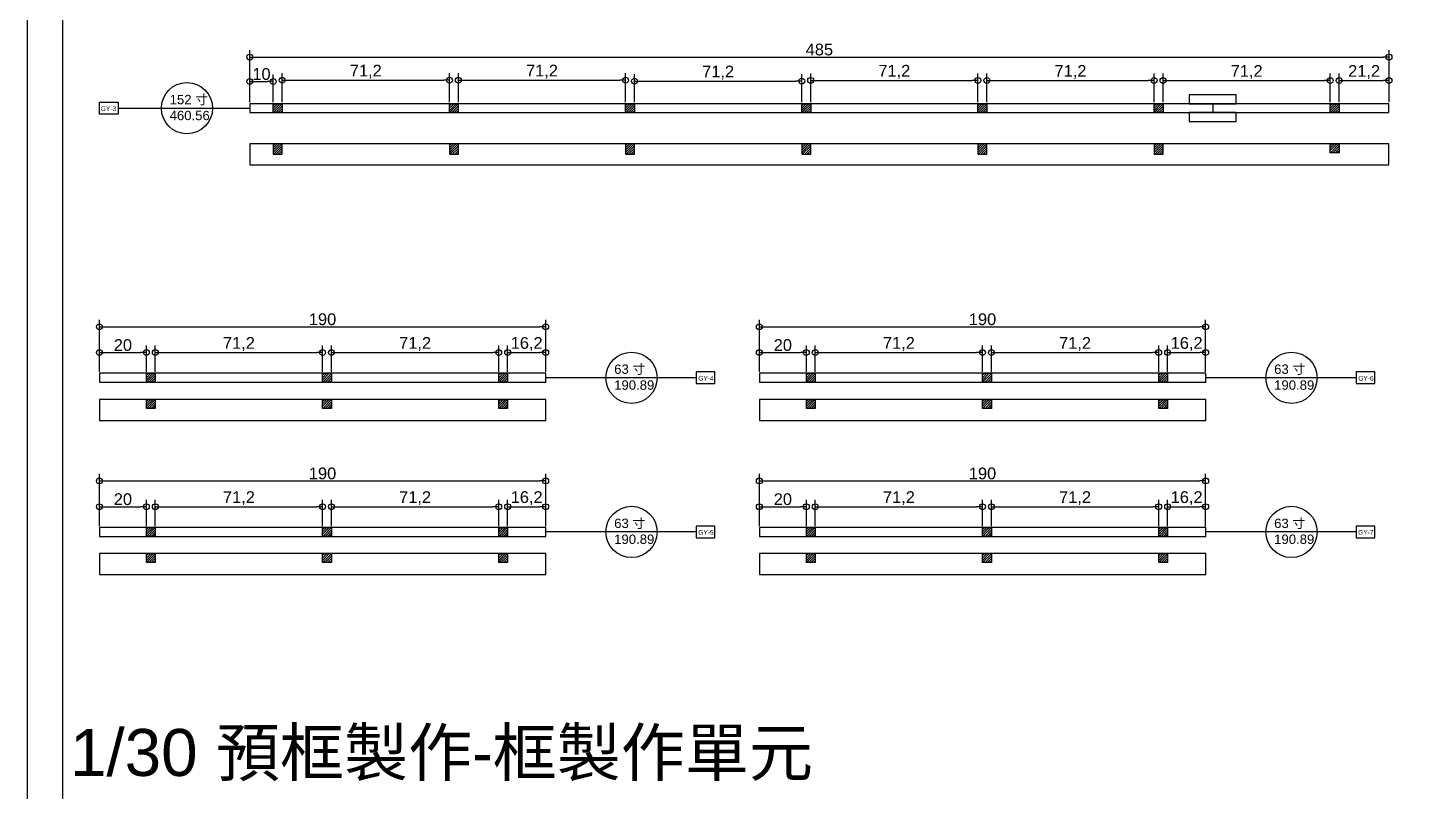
# Model space of a CAD drawing. Header units: millimetres. Extents: x -2666 to 6286, y -11880 to 4849.
# Drawn here: x 1925 to 2513, y -1271 to -946 of the extents above; entities that cross this region are included whole.
import ezdxf

# ---------------------------------------------------------------- set-up
doc = ezdxf.new("R2010")
doc.units = ezdxf.units.MM
doc.layers.add('default', color=11, linetype='Continuous', plot=False)
for name, color, linetype in [('dim', 244, 'Continuous'), ('榫接', 5, 'Continuous'), ('編號標示', 30, 'Continuous'), ('預框', 7, 'Continuous')]:
    doc.layers.add(name, color=color, linetype=linetype)
doc.styles.get("Standard").update_dxf_attribs({"font": 'arial.ttf'})
doc.dimstyles.new('ISO-25', dxfattribs={"dimtxt": 5, "dimasz": 2.5, "dimexe": 3, "dimexo": 0.625, "dimtad": 1, "dimtxsty": 'Standard', "dimblk": 'ORIGIN', "dimcen": 2.5, "dimadec": 0, "dimazin": 0, "dimtfac": 1, "dimtmove": 1, "dimatfit": 1, "dimldrblk": 'ORIGIN', "dimfxl": 0, "dimarcsym": 0})

# ---------------------------------------------------------------- blocks, each defined once
blk = doc.blocks.new('_Origin')
at = {"color": 0, "linetype": 'ByBlock', "lineweight": -2}
blk.add_line((0, 0), (-1, 0), dxfattribs=at)
blk.add_circle((0, 0), 0.5, dxfattribs=at)
blk = doc.blocks.new('*D151')
at = {"layer": 'Defpoints', "color": 0}
for p in [(2504.74, -958.38), (2019.74, -978.25), (2504.74, -978.25)]:
    blk.add_point(p, dxfattribs=at)
at = {"layer": 'dim', "color": 0, "lineweight": -2}
for p, q in [((2019.74, -977.62), (2019.74, -955.38)), ((2504.74, -977.62), (2504.74, -955.38)), ((2022.24, -958.38), (2502.24, -958.38))]:
    blk.add_line(p, q, dxfattribs=at)
at = {"layer": 'dim', "color": 0, "lineweight": -2, "xscale": 2.5, "yscale": 2.5, "zscale": 2.5, "rotation": 180}
blk.add_blockref('_Origin', (2019.74, -958.38), dxfattribs=at)
at = {"layer": 'dim', "color": 0, "lineweight": -2, "xscale": 2.5, "yscale": 2.5, "zscale": 2.5}
blk.add_blockref('_Origin', (2504.74, -958.38), dxfattribs=at)
at = {"layer": 'dim', "color": 0, "insert": (2262.24, -955.2), "char_height": 5, "attachment_point": 5}
blk.add_mtext('485', dxfattribs=at)
blk = doc.blocks.new('*D152')
at = {"layer": 'Defpoints', "color": 0}
for p in [(2029.74, -968.82), (2019.74, -978.25), (2029.74, -978.25)]:
    blk.add_point(p, dxfattribs=at)
at = {"layer": 'dim', "color": 0, "lineweight": -2}
for p, q in [((2019.74, -977.62), (2019.74, -965.82)), ((2022.24, -968.82), (2027.24, -968.82)), ((2029.74, -977.62), (2029.74, -965.82))]:
    blk.add_line(p, q, dxfattribs=at)
at = {"layer": 'dim', "color": 0, "lineweight": -2, "xscale": 2.5, "yscale": 2.5, "zscale": 2.5, "rotation": 180}
blk.add_blockref('_Origin', (2019.74, -968.82), dxfattribs=at)
at = {"layer": 'dim', "color": 0, "lineweight": -2, "xscale": 2.5, "yscale": 2.5, "zscale": 2.5}
blk.add_blockref('_Origin', (2029.74, -968.82), dxfattribs=at)
at = {"layer": 'dim', "color": 0, "insert": (2024.74, -965.64), "char_height": 5, "attachment_point": 5}
blk.add_mtext('10', dxfattribs=at)
blk = doc.blocks.new('*D153')
at = {"layer": 'Defpoints', "color": 0}
for p in [(2104.74, -968.25), (2033.54, -978.25), (2104.74, -978.25)]:
    blk.add_point(p, dxfattribs=at)
at = {"layer": 'dim', "color": 0, "lineweight": -2}
for p, q in [((2033.54, -977.62), (2033.54, -965.25)), ((2036.04, -968.25), (2102.24, -968.25)), ((2104.74, -977.62), (2104.74, -965.25))]:
    blk.add_line(p, q, dxfattribs=at)
at = {"layer": 'dim', "color": 0, "lineweight": -2, "xscale": 2.5, "yscale": 2.5, "zscale": 2.5, "rotation": 180}
blk.add_blockref('_Origin', (2033.54, -968.25), dxfattribs=at)
at = {"layer": 'dim', "color": 0, "lineweight": -2, "xscale": 2.5, "yscale": 2.5, "zscale": 2.5}
blk.add_blockref('_Origin', (2104.74, -968.25), dxfattribs=at)
at = {"layer": 'dim', "color": 0, "insert": (2069.14, -964.62), "char_height": 5, "attachment_point": 5}
blk.add_mtext('71,2', dxfattribs=at)
blk = doc.blocks.new('*D154')
at = {"layer": 'Defpoints', "color": 0}
for p in [(2179.74, -968.25), (2108.54, -978.25), (2179.74, -978.25)]:
    blk.add_point(p, dxfattribs=at)
at = {"layer": 'dim', "color": 0, "lineweight": -2}
for p, q in [((2108.54, -977.62), (2108.54, -965.25)), ((2111.04, -968.25), (2177.24, -968.25)), ((2179.74, -977.62), (2179.74, -965.25))]:
    blk.add_line(p, q, dxfattribs=at)
at = {"layer": 'dim', "color": 0, "lineweight": -2, "xscale": 2.5, "yscale": 2.5, "zscale": 2.5, "rotation": 180}
blk.add_blockref('_Origin', (2108.54, -968.25), dxfattribs=at)
at = {"layer": 'dim', "color": 0, "lineweight": -2, "xscale": 2.5, "yscale": 2.5, "zscale": 2.5}
blk.add_blockref('_Origin', (2179.74, -968.25), dxfattribs=at)
at = {"layer": 'dim', "color": 0, "insert": (2144.14, -964.62), "char_height": 5, "attachment_point": 5}
blk.add_mtext('71,2', dxfattribs=at)
blk = doc.blocks.new('*D155')
at = {"layer": 'Defpoints', "color": 0}
for p in [(2254.74, -968.61), (2183.54, -978.25), (2254.74, -978.25)]:
    blk.add_point(p, dxfattribs=at)
at = {"layer": 'dim', "color": 0, "lineweight": -2}
for p, q in [((2183.54, -977.62), (2183.54, -965.61)), ((2186.04, -968.61), (2252.24, -968.61)), ((2254.74, -977.62), (2254.74, -965.61))]:
    blk.add_line(p, q, dxfattribs=at)
at = {"layer": 'dim', "color": 0, "lineweight": -2, "xscale": 2.5, "yscale": 2.5, "zscale": 2.5, "rotation": 180}
blk.add_blockref('_Origin', (2183.54, -968.61), dxfattribs=at)
at = {"layer": 'dim', "color": 0, "lineweight": -2, "xscale": 2.5, "yscale": 2.5, "zscale": 2.5}
blk.add_blockref('_Origin', (2254.74, -968.61), dxfattribs=at)
at = {"layer": 'dim', "color": 0, "insert": (2219.14, -964.98), "char_height": 5, "attachment_point": 5}
blk.add_mtext('71,2', dxfattribs=at)
blk = doc.blocks.new('*D156')
at = {"layer": 'Defpoints', "color": 0}
for p in [(2329.74, -968.31), (2258.54, -978.25), (2329.74, -978.25)]:
    blk.add_point(p, dxfattribs=at)
at = {"layer": 'dim', "color": 0, "lineweight": -2}
for p, q in [((2258.54, -977.62), (2258.54, -965.31)), ((2261.04, -968.31), (2327.24, -968.31)), ((2329.74, -977.62), (2329.74, -965.31))]:
    blk.add_line(p, q, dxfattribs=at)
at = {"layer": 'dim', "color": 0, "lineweight": -2, "xscale": 2.5, "yscale": 2.5, "zscale": 2.5, "rotation": 180}
blk.add_blockref('_Origin', (2258.54, -968.31), dxfattribs=at)
at = {"layer": 'dim', "color": 0, "lineweight": -2, "xscale": 2.5, "yscale": 2.5, "zscale": 2.5}
blk.add_blockref('_Origin', (2329.74, -968.31), dxfattribs=at)
at = {"layer": 'dim', "color": 0, "insert": (2294.14, -964.68), "char_height": 5, "attachment_point": 5}
blk.add_mtext('71,2', dxfattribs=at)
blk = doc.blocks.new('*D157')
at = {"layer": 'Defpoints', "color": 0}
for p in [(2404.74, -968.35), (2333.54, -978.25), (2404.74, -978.25)]:
    blk.add_point(p, dxfattribs=at)
at = {"layer": 'dim', "color": 0, "lineweight": -2}
for p, q in [((2333.54, -977.62), (2333.54, -965.35)), ((2336.04, -968.35), (2402.24, -968.35)), ((2404.74, -977.62), (2404.74, -965.35))]:
    blk.add_line(p, q, dxfattribs=at)
at = {"layer": 'dim', "color": 0, "lineweight": -2, "xscale": 2.5, "yscale": 2.5, "zscale": 2.5, "rotation": 180}
blk.add_blockref('_Origin', (2333.54, -968.35), dxfattribs=at)
at = {"layer": 'dim', "color": 0, "lineweight": -2, "xscale": 2.5, "yscale": 2.5, "zscale": 2.5}
blk.add_blockref('_Origin', (2404.74, -968.35), dxfattribs=at)
at = {"layer": 'dim', "color": 0, "insert": (2369.14, -964.72), "char_height": 5, "attachment_point": 5}
blk.add_mtext('71,2', dxfattribs=at)
blk = doc.blocks.new('*D158')
at = {"layer": 'Defpoints', "color": 0}
for p in [(2479.74, -968.39), (2408.54, -978.25), (2479.74, -978.25)]:
    blk.add_point(p, dxfattribs=at)
at = {"layer": 'dim', "color": 0, "lineweight": -2}
for p, q in [((2408.54, -977.62), (2408.54, -965.39)), ((2411.04, -968.39), (2477.24, -968.39)), ((2479.74, -977.62), (2479.74, -965.39))]:
    blk.add_line(p, q, dxfattribs=at)
at = {"layer": 'dim', "color": 0, "lineweight": -2, "xscale": 2.5, "yscale": 2.5, "zscale": 2.5, "rotation": 180}
blk.add_blockref('_Origin', (2408.54, -968.39), dxfattribs=at)
at = {"layer": 'dim', "color": 0, "lineweight": -2, "xscale": 2.5, "yscale": 2.5, "zscale": 2.5}
blk.add_blockref('_Origin', (2479.74, -968.39), dxfattribs=at)
at = {"layer": 'dim', "color": 0, "insert": (2444.14, -964.76), "char_height": 5, "attachment_point": 5}
blk.add_mtext('71,2', dxfattribs=at)
blk = doc.blocks.new('*D159')
at = {"layer": 'Defpoints', "color": 0}
for p in [(2504.74, -968.39), (2483.54, -978.25), (2504.74, -978.25)]:
    blk.add_point(p, dxfattribs=at)
at = {"layer": 'dim', "color": 0, "lineweight": -2}
for p, q in [((2483.54, -977.62), (2483.54, -965.39)), ((2486.04, -968.39), (2502.24, -968.39)), ((2504.74, -977.62), (2504.74, -965.39))]:
    blk.add_line(p, q, dxfattribs=at)
at = {"layer": 'dim', "color": 0, "lineweight": -2, "xscale": 2.5, "yscale": 2.5, "zscale": 2.5, "rotation": 180}
blk.add_blockref('_Origin', (2483.54, -968.39), dxfattribs=at)
at = {"layer": 'dim', "color": 0, "lineweight": -2, "xscale": 2.5, "yscale": 2.5, "zscale": 2.5}
blk.add_blockref('_Origin', (2504.74, -968.39), dxfattribs=at)
at = {"layer": 'dim', "color": 0, "insert": (2494.14, -964.76), "char_height": 5, "attachment_point": 5}
blk.add_mtext('21,2', dxfattribs=at)
blk = doc.blocks.new('*D160')
at = {"layer": 'Defpoints', "color": 0}
for p in [(2145.73, -1073.23), (1955.73, -1093.05), (2145.73, -1093.05)]:
    blk.add_point(p, dxfattribs=at)
at = {"layer": 'dim', "color": 0, "lineweight": -2}
for p, q in [((1955.73, -1092.42), (1955.73, -1070.23)), ((1958.23, -1073.23), (2143.23, -1073.23)), ((2145.73, -1092.42), (2145.73, -1070.23))]:
    blk.add_line(p, q, dxfattribs=at)
at = {"layer": 'dim', "color": 0, "lineweight": -2, "xscale": 2.5, "yscale": 2.5, "zscale": 2.5, "rotation": 180}
blk.add_blockref('_Origin', (1955.73, -1073.23), dxfattribs=at)
at = {"layer": 'dim', "color": 0, "lineweight": -2, "xscale": 2.5, "yscale": 2.5, "zscale": 2.5}
blk.add_blockref('_Origin', (2145.73, -1073.23), dxfattribs=at)
at = {"layer": 'dim', "color": 0, "insert": (2050.73, -1070.06), "char_height": 5, "attachment_point": 5}
blk.add_mtext('190', dxfattribs=at)
blk = doc.blocks.new('*D161')
at = {"layer": 'Defpoints', "color": 0}
for p in [(1975.73, -1084.21), (1955.73, -1093.05), (1975.73, -1093.05)]:
    blk.add_point(p, dxfattribs=at)
at = {"layer": 'dim', "color": 0, "lineweight": -2}
for p, q in [((1955.73, -1092.42), (1955.73, -1081.21)), ((1958.23, -1084.21), (1973.23, -1084.21)), ((1975.73, -1092.42), (1975.73, -1081.21))]:
    blk.add_line(p, q, dxfattribs=at)
at = {"layer": 'dim', "color": 0, "lineweight": -2, "xscale": 2.5, "yscale": 2.5, "zscale": 2.5, "rotation": 180}
blk.add_blockref('_Origin', (1955.73, -1084.21), dxfattribs=at)
at = {"layer": 'dim', "color": 0, "lineweight": -2, "xscale": 2.5, "yscale": 2.5, "zscale": 2.5}
blk.add_blockref('_Origin', (1975.73, -1084.21), dxfattribs=at)
at = {"layer": 'dim', "color": 0, "insert": (1965.73, -1081.03), "char_height": 5, "attachment_point": 5}
blk.add_mtext('20', dxfattribs=at)
blk = doc.blocks.new('*D162')
at = {"layer": 'Defpoints', "color": 0}
for p in [(2050.73, -1084.21), (1979.53, -1093.05), (2050.73, -1093.05)]:
    blk.add_point(p, dxfattribs=at)
at = {"layer": 'dim', "color": 0, "lineweight": -2}
for p, q in [((1979.53, -1092.42), (1979.53, -1081.21)), ((1982.03, -1084.21), (2048.23, -1084.21)), ((2050.73, -1092.42), (2050.73, -1081.21))]:
    blk.add_line(p, q, dxfattribs=at)
at = {"layer": 'dim', "color": 0, "lineweight": -2, "xscale": 2.5, "yscale": 2.5, "zscale": 2.5, "rotation": 180}
blk.add_blockref('_Origin', (1979.53, -1084.21), dxfattribs=at)
at = {"layer": 'dim', "color": 0, "lineweight": -2, "xscale": 2.5, "yscale": 2.5, "zscale": 2.5}
blk.add_blockref('_Origin', (2050.73, -1084.21), dxfattribs=at)
at = {"layer": 'dim', "color": 0, "insert": (2015.13, -1080.58), "char_height": 5, "attachment_point": 5}
blk.add_mtext('71,2', dxfattribs=at)
blk = doc.blocks.new('*D163')
at = {"layer": 'Defpoints', "color": 0}
for p in [(2125.73, -1084.21), (2054.53, -1093.05), (2125.73, -1093.05)]:
    blk.add_point(p, dxfattribs=at)
at = {"layer": 'dim', "color": 0, "lineweight": -2}
for p, q in [((2054.53, -1092.42), (2054.53, -1081.21)), ((2057.03, -1084.21), (2123.23, -1084.21)), ((2125.73, -1092.42), (2125.73, -1081.21))]:
    blk.add_line(p, q, dxfattribs=at)
at = {"layer": 'dim', "color": 0, "lineweight": -2, "xscale": 2.5, "yscale": 2.5, "zscale": 2.5, "rotation": 180}
blk.add_blockref('_Origin', (2054.53, -1084.21), dxfattribs=at)
at = {"layer": 'dim', "color": 0, "lineweight": -2, "xscale": 2.5, "yscale": 2.5, "zscale": 2.5}
blk.add_blockref('_Origin', (2125.73, -1084.21), dxfattribs=at)
at = {"layer": 'dim', "color": 0, "insert": (2090.13, -1080.58), "char_height": 5, "attachment_point": 5}
blk.add_mtext('71,2', dxfattribs=at)
blk = doc.blocks.new('*D164')
at = {"layer": 'Defpoints', "color": 0}
for p in [(2145.73, -1084.21), (2129.53, -1093.05), (2145.73, -1093.05)]:
    blk.add_point(p, dxfattribs=at)
at = {"layer": 'dim', "color": 0, "lineweight": -2}
for p, q in [((2129.53, -1092.42), (2129.53, -1081.21)), ((2132.03, -1084.21), (2143.23, -1084.21)), ((2145.73, -1092.42), (2145.73, -1081.21))]:
    blk.add_line(p, q, dxfattribs=at)
at = {"layer": 'dim', "color": 0, "lineweight": -2, "xscale": 2.5, "yscale": 2.5, "zscale": 2.5, "rotation": 180}
blk.add_blockref('_Origin', (2129.53, -1084.21), dxfattribs=at)
at = {"layer": 'dim', "color": 0, "lineweight": -2, "xscale": 2.5, "yscale": 2.5, "zscale": 2.5}
blk.add_blockref('_Origin', (2145.73, -1084.21), dxfattribs=at)
at = {"layer": 'dim', "color": 0, "insert": (2137.63, -1080.58), "char_height": 5, "attachment_point": 5}
blk.add_mtext('16,2', dxfattribs=at)
blk = doc.blocks.new('*D168')
at = {"layer": 'Defpoints', "color": 0}
for p in [(2145.73, -1138.88), (1955.73, -1158.7), (2145.73, -1158.7)]:
    blk.add_point(p, dxfattribs=at)
at = {"layer": 'dim', "color": 0, "lineweight": -2}
for p, q in [((1955.73, -1158.07), (1955.73, -1135.88)), ((1958.23, -1138.88), (2143.23, -1138.88)), ((2145.73, -1158.07), (2145.73, -1135.88))]:
    blk.add_line(p, q, dxfattribs=at)
at = {"layer": 'dim', "color": 0, "lineweight": -2, "xscale": 2.5, "yscale": 2.5, "zscale": 2.5, "rotation": 180}
blk.add_blockref('_Origin', (1955.73, -1138.88), dxfattribs=at)
at = {"layer": 'dim', "color": 0, "lineweight": -2, "xscale": 2.5, "yscale": 2.5, "zscale": 2.5}
blk.add_blockref('_Origin', (2145.73, -1138.88), dxfattribs=at)
at = {"layer": 'dim', "color": 0, "insert": (2050.73, -1135.71), "char_height": 5, "attachment_point": 5}
blk.add_mtext('190', dxfattribs=at)
blk = doc.blocks.new('*D169')
at = {"layer": 'Defpoints', "color": 0}
for p in [(1975.73, -1149.86), (1955.73, -1158.7), (1975.73, -1158.7)]:
    blk.add_point(p, dxfattribs=at)
at = {"layer": 'dim', "color": 0, "lineweight": -2}
for p, q in [((1955.73, -1158.07), (1955.73, -1146.86)), ((1958.23, -1149.86), (1973.23, -1149.86)), ((1975.73, -1158.07), (1975.73, -1146.86))]:
    blk.add_line(p, q, dxfattribs=at)
at = {"layer": 'dim', "color": 0, "lineweight": -2, "xscale": 2.5, "yscale": 2.5, "zscale": 2.5, "rotation": 180}
blk.add_blockref('_Origin', (1955.73, -1149.86), dxfattribs=at)
at = {"layer": 'dim', "color": 0, "lineweight": -2, "xscale": 2.5, "yscale": 2.5, "zscale": 2.5}
blk.add_blockref('_Origin', (1975.73, -1149.86), dxfattribs=at)
at = {"layer": 'dim', "color": 0, "insert": (1965.73, -1146.68), "char_height": 5, "attachment_point": 5}
blk.add_mtext('20', dxfattribs=at)
blk = doc.blocks.new('*D170')
at = {"layer": 'Defpoints', "color": 0}
for p in [(2050.73, -1149.86), (1979.53, -1158.7), (2050.73, -1158.7)]:
    blk.add_point(p, dxfattribs=at)
at = {"layer": 'dim', "color": 0, "lineweight": -2}
for p, q in [((1979.53, -1158.07), (1979.53, -1146.86)), ((1982.03, -1149.86), (2048.23, -1149.86)), ((2050.73, -1158.07), (2050.73, -1146.86))]:
    blk.add_line(p, q, dxfattribs=at)
at = {"layer": 'dim', "color": 0, "lineweight": -2, "xscale": 2.5, "yscale": 2.5, "zscale": 2.5, "rotation": 180}
blk.add_blockref('_Origin', (1979.53, -1149.86), dxfattribs=at)
at = {"layer": 'dim', "color": 0, "lineweight": -2, "xscale": 2.5, "yscale": 2.5, "zscale": 2.5}
blk.add_blockref('_Origin', (2050.73, -1149.86), dxfattribs=at)
at = {"layer": 'dim', "color": 0, "insert": (2015.13, -1146.23), "char_height": 5, "attachment_point": 5}
blk.add_mtext('71,2', dxfattribs=at)
blk = doc.blocks.new('*D171')
at = {"layer": 'Defpoints', "color": 0}
for p in [(2125.73, -1149.86), (2054.53, -1158.7), (2125.73, -1158.7)]:
    blk.add_point(p, dxfattribs=at)
at = {"layer": 'dim', "color": 0, "lineweight": -2}
for p, q in [((2054.53, -1158.07), (2054.53, -1146.86)), ((2057.03, -1149.86), (2123.23, -1149.86)), ((2125.73, -1158.07), (2125.73, -1146.86))]:
    blk.add_line(p, q, dxfattribs=at)
at = {"layer": 'dim', "color": 0, "lineweight": -2, "xscale": 2.5, "yscale": 2.5, "zscale": 2.5, "rotation": 180}
blk.add_blockref('_Origin', (2054.53, -1149.86), dxfattribs=at)
at = {"layer": 'dim', "color": 0, "lineweight": -2, "xscale": 2.5, "yscale": 2.5, "zscale": 2.5}
blk.add_blockref('_Origin', (2125.73, -1149.86), dxfattribs=at)
at = {"layer": 'dim', "color": 0, "insert": (2090.13, -1146.23), "char_height": 5, "attachment_point": 5}
blk.add_mtext('71,2', dxfattribs=at)
blk = doc.blocks.new('*D172')
at = {"layer": 'Defpoints', "color": 0}
for p in [(2145.73, -1149.86), (2129.53, -1158.7), (2145.73, -1158.7)]:
    blk.add_point(p, dxfattribs=at)
at = {"layer": 'dim', "color": 0, "lineweight": -2}
for p, q in [((2129.53, -1158.07), (2129.53, -1146.86)), ((2132.03, -1149.86), (2143.23, -1149.86)), ((2145.73, -1158.07), (2145.73, -1146.86))]:
    blk.add_line(p, q, dxfattribs=at)
at = {"layer": 'dim', "color": 0, "lineweight": -2, "xscale": 2.5, "yscale": 2.5, "zscale": 2.5, "rotation": 180}
blk.add_blockref('_Origin', (2129.53, -1149.86), dxfattribs=at)
at = {"layer": 'dim', "color": 0, "lineweight": -2, "xscale": 2.5, "yscale": 2.5, "zscale": 2.5}
blk.add_blockref('_Origin', (2145.73, -1149.86), dxfattribs=at)
at = {"layer": 'dim', "color": 0, "insert": (2137.63, -1146.23), "char_height": 5, "attachment_point": 5}
blk.add_mtext('16,2', dxfattribs=at)
blk = doc.blocks.new('*D173')
at = {"layer": 'Defpoints', "color": 0}
for p in [(2426.69, -1073.23), (2236.69, -1093.05), (2426.69, -1093.05)]:
    blk.add_point(p, dxfattribs=at)
at = {"layer": 'dim', "color": 0, "lineweight": -2}
for p, q in [((2236.69, -1092.42), (2236.69, -1070.23)), ((2239.19, -1073.23), (2424.19, -1073.23)), ((2426.69, -1092.42), (2426.69, -1070.23))]:
    blk.add_line(p, q, dxfattribs=at)
at = {"layer": 'dim', "color": 0, "lineweight": -2, "xscale": 2.5, "yscale": 2.5, "zscale": 2.5, "rotation": 180}
blk.add_blockref('_Origin', (2236.69, -1073.23), dxfattribs=at)
at = {"layer": 'dim', "color": 0, "lineweight": -2, "xscale": 2.5, "yscale": 2.5, "zscale": 2.5}
blk.add_blockref('_Origin', (2426.69, -1073.23), dxfattribs=at)
at = {"layer": 'dim', "color": 0, "insert": (2331.69, -1070.06), "char_height": 5, "attachment_point": 5}
blk.add_mtext('190', dxfattribs=at)
blk = doc.blocks.new('*D174')
at = {"layer": 'Defpoints', "color": 0}
for p in [(2256.69, -1084.21), (2236.69, -1093.05), (2256.69, -1093.05)]:
    blk.add_point(p, dxfattribs=at)
at = {"layer": 'dim', "color": 0, "lineweight": -2}
for p, q in [((2236.69, -1092.42), (2236.69, -1081.21)), ((2239.19, -1084.21), (2254.19, -1084.21)), ((2256.69, -1092.42), (2256.69, -1081.21))]:
    blk.add_line(p, q, dxfattribs=at)
at = {"layer": 'dim', "color": 0, "lineweight": -2, "xscale": 2.5, "yscale": 2.5, "zscale": 2.5, "rotation": 180}
blk.add_blockref('_Origin', (2236.69, -1084.21), dxfattribs=at)
at = {"layer": 'dim', "color": 0, "lineweight": -2, "xscale": 2.5, "yscale": 2.5, "zscale": 2.5}
blk.add_blockref('_Origin', (2256.69, -1084.21), dxfattribs=at)
at = {"layer": 'dim', "color": 0, "insert": (2246.69, -1081.03), "char_height": 5, "attachment_point": 5}
blk.add_mtext('20', dxfattribs=at)
blk = doc.blocks.new('*D175')
at = {"layer": 'Defpoints', "color": 0}
for p in [(2331.69, -1084.21), (2260.49, -1093.05), (2331.69, -1093.05)]:
    blk.add_point(p, dxfattribs=at)
at = {"layer": 'dim', "color": 0, "lineweight": -2}
for p, q in [((2260.49, -1092.42), (2260.49, -1081.21)), ((2262.99, -1084.21), (2329.19, -1084.21)), ((2331.69, -1092.42), (2331.69, -1081.21))]:
    blk.add_line(p, q, dxfattribs=at)
at = {"layer": 'dim', "color": 0, "lineweight": -2, "xscale": 2.5, "yscale": 2.5, "zscale": 2.5, "rotation": 180}
blk.add_blockref('_Origin', (2260.49, -1084.21), dxfattribs=at)
at = {"layer": 'dim', "color": 0, "lineweight": -2, "xscale": 2.5, "yscale": 2.5, "zscale": 2.5}
blk.add_blockref('_Origin', (2331.69, -1084.21), dxfattribs=at)
at = {"layer": 'dim', "color": 0, "insert": (2296.09, -1080.58), "char_height": 5, "attachment_point": 5}
blk.add_mtext('71,2', dxfattribs=at)
blk = doc.blocks.new('*D176')
at = {"layer": 'Defpoints', "color": 0}
for p in [(2406.69, -1084.21), (2335.49, -1093.05), (2406.69, -1093.05)]:
    blk.add_point(p, dxfattribs=at)
at = {"layer": 'dim', "color": 0, "lineweight": -2}
for p, q in [((2335.49, -1092.42), (2335.49, -1081.21)), ((2337.99, -1084.21), (2404.19, -1084.21)), ((2406.69, -1092.42), (2406.69, -1081.21))]:
    blk.add_line(p, q, dxfattribs=at)
at = {"layer": 'dim', "color": 0, "lineweight": -2, "xscale": 2.5, "yscale": 2.5, "zscale": 2.5, "rotation": 180}
blk.add_blockref('_Origin', (2335.49, -1084.21), dxfattribs=at)
at = {"layer": 'dim', "color": 0, "lineweight": -2, "xscale": 2.5, "yscale": 2.5, "zscale": 2.5}
blk.add_blockref('_Origin', (2406.69, -1084.21), dxfattribs=at)
at = {"layer": 'dim', "color": 0, "insert": (2371.09, -1080.58), "char_height": 5, "attachment_point": 5}
blk.add_mtext('71,2', dxfattribs=at)
blk = doc.blocks.new('*D177')
at = {"layer": 'Defpoints', "color": 0}
for p in [(2426.69, -1084.21), (2410.49, -1093.05), (2426.69, -1093.05)]:
    blk.add_point(p, dxfattribs=at)
at = {"layer": 'dim', "color": 0, "lineweight": -2}
for p, q in [((2410.49, -1092.42), (2410.49, -1081.21)), ((2412.99, -1084.21), (2424.19, -1084.21)), ((2426.69, -1092.42), (2426.69, -1081.21))]:
    blk.add_line(p, q, dxfattribs=at)
at = {"layer": 'dim', "color": 0, "lineweight": -2, "xscale": 2.5, "yscale": 2.5, "zscale": 2.5, "rotation": 180}
blk.add_blockref('_Origin', (2410.49, -1084.21), dxfattribs=at)
at = {"layer": 'dim', "color": 0, "lineweight": -2, "xscale": 2.5, "yscale": 2.5, "zscale": 2.5}
blk.add_blockref('_Origin', (2426.69, -1084.21), dxfattribs=at)
at = {"layer": 'dim', "color": 0, "insert": (2418.59, -1080.58), "char_height": 5, "attachment_point": 5}
blk.add_mtext('16,2', dxfattribs=at)
blk = doc.blocks.new('*D178')
at = {"layer": 'Defpoints', "color": 0}
for p in [(2426.69, -1138.88), (2236.69, -1158.7), (2426.69, -1158.7)]:
    blk.add_point(p, dxfattribs=at)
at = {"layer": 'dim', "color": 0, "lineweight": -2}
for p, q in [((2236.69, -1158.07), (2236.69, -1135.88)), ((2239.19, -1138.88), (2424.19, -1138.88)), ((2426.69, -1158.07), (2426.69, -1135.88))]:
    blk.add_line(p, q, dxfattribs=at)
at = {"layer": 'dim', "color": 0, "lineweight": -2, "xscale": 2.5, "yscale": 2.5, "zscale": 2.5, "rotation": 180}
blk.add_blockref('_Origin', (2236.69, -1138.88), dxfattribs=at)
at = {"layer": 'dim', "color": 0, "lineweight": -2, "xscale": 2.5, "yscale": 2.5, "zscale": 2.5}
blk.add_blockref('_Origin', (2426.69, -1138.88), dxfattribs=at)
at = {"layer": 'dim', "color": 0, "insert": (2331.69, -1135.71), "char_height": 5, "attachment_point": 5}
blk.add_mtext('190', dxfattribs=at)
blk = doc.blocks.new('*D179')
at = {"layer": 'Defpoints', "color": 0}
for p in [(2256.69, -1149.86), (2236.69, -1158.7), (2256.69, -1158.7)]:
    blk.add_point(p, dxfattribs=at)
at = {"layer": 'dim', "color": 0, "lineweight": -2}
for p, q in [((2236.69, -1158.07), (2236.69, -1146.86)), ((2239.19, -1149.86), (2254.19, -1149.86)), ((2256.69, -1158.07), (2256.69, -1146.86))]:
    blk.add_line(p, q, dxfattribs=at)
at = {"layer": 'dim', "color": 0, "lineweight": -2, "xscale": 2.5, "yscale": 2.5, "zscale": 2.5, "rotation": 180}
blk.add_blockref('_Origin', (2236.69, -1149.86), dxfattribs=at)
at = {"layer": 'dim', "color": 0, "lineweight": -2, "xscale": 2.5, "yscale": 2.5, "zscale": 2.5}
blk.add_blockref('_Origin', (2256.69, -1149.86), dxfattribs=at)
at = {"layer": 'dim', "color": 0, "insert": (2246.69, -1146.68), "char_height": 5, "attachment_point": 5}
blk.add_mtext('20', dxfattribs=at)
blk = doc.blocks.new('*D180')
at = {"layer": 'Defpoints', "color": 0}
for p in [(2331.69, -1149.86), (2260.49, -1158.7), (2331.69, -1158.7)]:
    blk.add_point(p, dxfattribs=at)
at = {"layer": 'dim', "color": 0, "lineweight": -2}
for p, q in [((2260.49, -1158.07), (2260.49, -1146.86)), ((2262.99, -1149.86), (2329.19, -1149.86)), ((2331.69, -1158.07), (2331.69, -1146.86))]:
    blk.add_line(p, q, dxfattribs=at)
at = {"layer": 'dim', "color": 0, "lineweight": -2, "xscale": 2.5, "yscale": 2.5, "zscale": 2.5, "rotation": 180}
blk.add_blockref('_Origin', (2260.49, -1149.86), dxfattribs=at)
at = {"layer": 'dim', "color": 0, "lineweight": -2, "xscale": 2.5, "yscale": 2.5, "zscale": 2.5}
blk.add_blockref('_Origin', (2331.69, -1149.86), dxfattribs=at)
at = {"layer": 'dim', "color": 0, "insert": (2296.09, -1146.23), "char_height": 5, "attachment_point": 5}
blk.add_mtext('71,2', dxfattribs=at)
blk = doc.blocks.new('*D181')
at = {"layer": 'Defpoints', "color": 0}
for p in [(2406.69, -1149.86), (2335.49, -1158.7), (2406.69, -1158.7)]:
    blk.add_point(p, dxfattribs=at)
at = {"layer": 'dim', "color": 0, "lineweight": -2}
for p, q in [((2335.49, -1158.07), (2335.49, -1146.86)), ((2337.99, -1149.86), (2404.19, -1149.86)), ((2406.69, -1158.07), (2406.69, -1146.86))]:
    blk.add_line(p, q, dxfattribs=at)
at = {"layer": 'dim', "color": 0, "lineweight": -2, "xscale": 2.5, "yscale": 2.5, "zscale": 2.5, "rotation": 180}
blk.add_blockref('_Origin', (2335.49, -1149.86), dxfattribs=at)
at = {"layer": 'dim', "color": 0, "lineweight": -2, "xscale": 2.5, "yscale": 2.5, "zscale": 2.5}
blk.add_blockref('_Origin', (2406.69, -1149.86), dxfattribs=at)
at = {"layer": 'dim', "color": 0, "insert": (2371.09, -1146.23), "char_height": 5, "attachment_point": 5}
blk.add_mtext('71,2', dxfattribs=at)
blk = doc.blocks.new('*D182')
at = {"layer": 'Defpoints', "color": 0}
for p in [(2426.69, -1149.86), (2410.49, -1158.7), (2426.69, -1158.7)]:
    blk.add_point(p, dxfattribs=at)
at = {"layer": 'dim', "color": 0, "lineweight": -2}
for p, q in [((2410.49, -1158.07), (2410.49, -1146.86)), ((2412.99, -1149.86), (2424.19, -1149.86)), ((2426.69, -1158.07), (2426.69, -1146.86))]:
    blk.add_line(p, q, dxfattribs=at)
at = {"layer": 'dim', "color": 0, "lineweight": -2, "xscale": 2.5, "yscale": 2.5, "zscale": 2.5, "rotation": 180}
blk.add_blockref('_Origin', (2410.49, -1149.86), dxfattribs=at)
at = {"layer": 'dim', "color": 0, "lineweight": -2, "xscale": 2.5, "yscale": 2.5, "zscale": 2.5}
blk.add_blockref('_Origin', (2426.69, -1149.86), dxfattribs=at)
at = {"layer": 'dim', "color": 0, "insert": (2418.59, -1146.23), "char_height": 5, "attachment_point": 5}
blk.add_mtext('16,2', dxfattribs=at)

msp = doc.modelspace()

# ---------------------------------------------------------------- hatches: boundary and pattern name
at = {"layer": '榫接'}
h = msp.add_hatch(dxfattribs=at)
h.set_pattern_fill('JIS_WOOD', color=256, style=0)
h.set_pattern_definition([(45, (-55.09275, -2297.93115), (-0.5, 0.5), [])])
h.paths.add_polyline_path([(2029.735, -982.046), (2033.535, -982.046), (2033.535, -978.246), (2029.735, -978.246)])
h = msp.add_hatch(dxfattribs=at)
h.set_pattern_fill('JIS_WOOD', color=256, style=0)
h.set_pattern_definition([(45, (19.90725, -2297.93115), (-0.5, 0.5), [])])
h.paths.add_polyline_path([(2104.735, -982.046), (2108.535, -982.046), (2108.535, -978.246), (2104.735, -978.246)])
h = msp.add_hatch(dxfattribs=at)
h.set_pattern_fill('JIS_WOOD', color=256, style=0)
h.set_pattern_definition([(45, (94.90725, -2297.93115), (-0.5, 0.5), [])])
h.paths.add_polyline_path([(2179.735, -982.046), (2183.535, -982.046), (2183.535, -978.246), (2179.735, -978.246)])
h = msp.add_hatch(dxfattribs=at)
h.set_pattern_fill('JIS_WOOD', color=256, style=0)
h.set_pattern_definition([(45, (169.90725, -2297.93115), (-0.5, 0.5), [])])
h.paths.add_polyline_path([(2254.735, -982.046), (2258.535, -982.046), (2258.535, -978.246), (2254.735, -978.246)])
h = msp.add_hatch(dxfattribs=at)
h.set_pattern_fill('JIS_WOOD', color=256, style=0)
h.set_pattern_definition([(45, (244.90725, -2297.93115), (-0.5, 0.5), [])])
h.paths.add_polyline_path([(2329.735, -982.046), (2333.535, -982.046), (2333.535, -978.246), (2329.735, -978.246)])
h = msp.add_hatch(dxfattribs=at)
h.set_pattern_fill('JIS_WOOD', color=256, style=0)
h.set_pattern_definition([(45, (319.90725, -2297.93115), (-0.5, 0.5), [])])
h.paths.add_polyline_path([(2404.735, -982.046), (2408.535, -982.046), (2408.535, -978.246), (2404.735, -978.246)])
h = msp.add_hatch(dxfattribs=at)
h.set_pattern_fill('JIS_WOOD', color=256, style=0)
h.set_pattern_definition([(45, (394.90725, -2297.93115), (-0.5, 0.5), [])])
h.paths.add_polyline_path([(2479.735, -982.046), (2483.535, -982.046), (2483.535, -978.246), (2479.735, -978.246)])
h = msp.add_hatch(dxfattribs=at)
h.set_pattern_fill('JIS_WOOD', color=256, style=0)
h.set_pattern_definition([(45, (-55.09275, 416.1687), (-0.5, 0.5), [])])
h.paths.add_polyline_path([(2033.535, -999.758), (2033.535, -995.308), (2029.735, -995.308), (2029.735, -999.758)])
h.paths.add_polyline_path([(2108.537, -999.758), (2108.537, -995.308), (2104.737, -995.308), (2104.737, -999.758)])
h.paths.add_polyline_path([(2258.535, -999.758), (2258.535, -995.308), (2254.735, -995.308), (2254.735, -999.758)])
h.paths.add_polyline_path([(2183.535, -999.758), (2183.535, -995.308), (2179.735, -995.308), (2179.735, -999.758)])
h.paths.add_polyline_path([(2408.535, -999.758), (2408.535, -995.308), (2404.735, -995.308), (2404.735, -999.758)])
h.paths.add_polyline_path([(2333.535, -999.758), (2333.535, -995.308), (2329.735, -995.308), (2329.735, -999.758)])
h = msp.add_hatch(dxfattribs=at)
h.set_pattern_fill('JIS_WOOD', color=256, style=0)
h.set_pattern_definition([(45, (394.90725, -2314.9938), (-0.5, 0.5), [])])
h.paths.add_polyline_path([(2479.735, -999.108), (2483.535, -999.108), (2483.535, -995.308), (2479.735, -995.308)])
h = msp.add_hatch(dxfattribs=at)
h.set_pattern_fill('JIS_WOOD', color=256, style=0)
h.set_pattern_definition([(45, (-109.09654, -2412.7341), (-0.5, 0.5), [])])
h.paths.add_polyline_path([(1975.731, -1096.849), (1979.531, -1096.849), (1979.531, -1093.049), (1975.731, -1093.049)])
h = msp.add_hatch(dxfattribs=at)
h.set_pattern_fill('JIS_WOOD', color=256, style=0)
h.set_pattern_definition([(45, (-34.09654, -2412.7341), (-0.5, 0.5), [])])
h.paths.add_polyline_path([(2050.731, -1096.849), (2054.531, -1096.849), (2054.531, -1093.049), (2050.731, -1093.049)])
h = msp.add_hatch(dxfattribs=at)
h.set_pattern_fill('JIS_WOOD', color=256, style=0)
h.set_pattern_definition([(45, (40.90346, -2412.7341), (-0.5, 0.5), [])])
h.paths.add_polyline_path([(2125.731, -1096.849), (2129.531, -1096.849), (2129.531, -1093.049), (2125.731, -1093.049)])
h = msp.add_hatch(dxfattribs=at)
h.set_pattern_fill('JIS_WOOD', color=256, style=0)
h.set_pattern_definition([(45, (171.86554, -2412.7341), (-0.5, 0.5), [])])
h.paths.add_polyline_path([(2256.693, -1096.849), (2260.493, -1096.849), (2260.493, -1093.049), (2256.693, -1093.049)])
h = msp.add_hatch(dxfattribs=at)
h.set_pattern_fill('JIS_WOOD', color=256, style=0)
h.set_pattern_definition([(45, (246.86554, -2412.7341), (-0.5, 0.5), [])])
h.paths.add_polyline_path([(2331.693, -1096.849), (2335.493, -1096.849), (2335.493, -1093.049), (2331.693, -1093.049)])
h = msp.add_hatch(dxfattribs=at)
h.set_pattern_fill('JIS_WOOD', color=256, style=0)
h.set_pattern_definition([(45, (321.86554, -2412.7341), (-0.5, 0.5), [])])
h.paths.add_polyline_path([(2406.693, -1096.849), (2410.493, -1096.849), (2410.493, -1093.049), (2406.693, -1093.049)])
h = msp.add_hatch(dxfattribs=at)
h.set_pattern_fill('JIS_WOOD', color=256, style=0)
h.set_pattern_definition([(45, (-109.09654, -2423.8762), (-0.5, 0.5), [])])
h.paths.add_polyline_path([(1975.731, -1107.991), (1979.531, -1107.991), (1979.531, -1104.191), (1975.731, -1104.191)])
h = msp.add_hatch(dxfattribs=at)
h.set_pattern_fill('JIS_WOOD', color=256, style=0)
h.set_pattern_definition([(45, (-34.09654, -2423.8762), (-0.5, 0.5), [])])
h.paths.add_polyline_path([(2050.731, -1107.991), (2054.531, -1107.991), (2054.531, -1104.191), (2050.731, -1104.191)])
h = msp.add_hatch(dxfattribs=at)
h.set_pattern_fill('JIS_WOOD', color=256, style=0)
h.set_pattern_definition([(45, (40.90346, -2423.8762), (-0.5, 0.5), [])])
h.paths.add_polyline_path([(2125.731, -1107.991), (2129.531, -1107.991), (2129.531, -1104.191), (2125.731, -1104.191)])
h = msp.add_hatch(dxfattribs=at)
h.set_pattern_fill('JIS_WOOD', color=256, style=0)
h.set_pattern_definition([(45, (171.86554, -2423.8762), (-0.5, 0.5), [])])
h.paths.add_polyline_path([(2256.693, -1107.991), (2260.493, -1107.991), (2260.493, -1104.191), (2256.693, -1104.191)])
h = msp.add_hatch(dxfattribs=at)
h.set_pattern_fill('JIS_WOOD', color=256, style=0)
h.set_pattern_definition([(45, (246.86554, -2423.8762), (-0.5, 0.5), [])])
h.paths.add_polyline_path([(2331.693, -1107.991), (2335.493, -1107.991), (2335.493, -1104.191), (2331.693, -1104.191)])
h = msp.add_hatch(dxfattribs=at)
h.set_pattern_fill('JIS_WOOD', color=256, style=0)
h.set_pattern_definition([(45, (321.86554, -2423.8762), (-0.5, 0.5), [])])
h.paths.add_polyline_path([(2406.693, -1107.991), (2410.493, -1107.991), (2410.493, -1104.191), (2406.693, -1104.191)])
h = msp.add_hatch(dxfattribs=at)
h.set_pattern_fill('JIS_WOOD', color=256, style=0)
h.set_pattern_definition([(45, (-109.09654, -2478.3839), (-0.5, 0.5), [])])
h.paths.add_polyline_path([(1975.731, -1162.499), (1979.531, -1162.499), (1979.531, -1158.699), (1975.731, -1158.699)])
h = msp.add_hatch(dxfattribs=at)
h.set_pattern_fill('JIS_WOOD', color=256, style=0)
h.set_pattern_definition([(45, (-34.09654, -2478.3839), (-0.5, 0.5), [])])
h.paths.add_polyline_path([(2050.731, -1162.499), (2054.531, -1162.499), (2054.531, -1158.699), (2050.731, -1158.699)])
h = msp.add_hatch(dxfattribs=at)
h.set_pattern_fill('JIS_WOOD', color=256, style=0)
h.set_pattern_definition([(45, (40.90346, -2478.3839), (-0.5, 0.5), [])])
h.paths.add_polyline_path([(2125.731, -1162.499), (2129.531, -1162.499), (2129.531, -1158.699), (2125.731, -1158.699)])
h = msp.add_hatch(dxfattribs=at)
h.set_pattern_fill('JIS_WOOD', color=256, style=0)
h.set_pattern_definition([(45, (171.86554, -2478.3839), (-0.5, 0.5), [])])
h.paths.add_polyline_path([(2256.693, -1162.499), (2260.493, -1162.499), (2260.493, -1158.699), (2256.693, -1158.699)])
h = msp.add_hatch(dxfattribs=at)
h.set_pattern_fill('JIS_WOOD', color=256, style=0)
h.set_pattern_definition([(45, (246.86554, -2478.3839), (-0.5, 0.5), [])])
h.paths.add_polyline_path([(2331.693, -1162.499), (2335.493, -1162.499), (2335.493, -1158.699), (2331.693, -1158.699)])
h = msp.add_hatch(dxfattribs=at)
h.set_pattern_fill('JIS_WOOD', color=256, style=0)
h.set_pattern_definition([(45, (321.86554, -2478.3839), (-0.5, 0.5), [])])
h.paths.add_polyline_path([(2406.693, -1162.499), (2410.493, -1162.499), (2410.493, -1158.699), (2406.693, -1158.699)])
h = msp.add_hatch(dxfattribs=at)
h.set_pattern_fill('JIS_WOOD', color=256, style=0)
h.set_pattern_definition([(45, (-109.09654, -2489.52604), (-0.5, 0.5), [])])
h.paths.add_polyline_path([(1975.731, -1173.641), (1979.531, -1173.641), (1979.531, -1169.841), (1975.731, -1169.841)])
h = msp.add_hatch(dxfattribs=at)
h.set_pattern_fill('JIS_WOOD', color=256, style=0)
h.set_pattern_definition([(45, (-34.09654, -2489.52604), (-0.5, 0.5), [])])
h.paths.add_polyline_path([(2050.731, -1173.641), (2054.531, -1173.641), (2054.531, -1169.841), (2050.731, -1169.841)])
h = msp.add_hatch(dxfattribs=at)
h.set_pattern_fill('JIS_WOOD', color=256, style=0)
h.set_pattern_definition([(45, (40.90346, -2489.52604), (-0.5, 0.5), [])])
h.paths.add_polyline_path([(2125.731, -1173.641), (2129.531, -1173.641), (2129.531, -1169.841), (2125.731, -1169.841)])
h = msp.add_hatch(dxfattribs=at)
h.set_pattern_fill('JIS_WOOD', color=256, style=0)
h.set_pattern_definition([(45, (171.86554, -2489.52604), (-0.5, 0.5), [])])
h.paths.add_polyline_path([(2256.693, -1173.641), (2260.493, -1173.641), (2260.493, -1169.841), (2256.693, -1169.841)])
h = msp.add_hatch(dxfattribs=at)
h.set_pattern_fill('JIS_WOOD', color=256, style=0)
h.set_pattern_definition([(45, (246.86554, -2489.52604), (-0.5, 0.5), [])])
h.paths.add_polyline_path([(2331.693, -1173.641), (2335.493, -1173.641), (2335.493, -1169.841), (2331.693, -1169.841)])
h = msp.add_hatch(dxfattribs=at)
h.set_pattern_fill('JIS_WOOD', color=256, style=0)
h.set_pattern_definition([(45, (321.86554, -2489.52604), (-0.5, 0.5), [])])
h.paths.add_polyline_path([(2406.693, -1173.641), (2410.493, -1173.641), (2410.493, -1169.841), (2406.693, -1169.841)])

# ---------------------------------------------------------------- linework, layer by layer
for p, q in [((2019.735, -978.246), (2019.735, -982.046)), ((2429.735, -978.246), (2429.735, -982.046)), ((2254.735, -982.046), (2258.535, -982.046))]:
    msp.add_line(p, q)
for points in [[(2429.735, -978.246), (2439.735, -978.246), (2439.735, -974.446), (2419.735, -974.446), (2419.735, -978.246)], [(2429.735, -985.846), (2439.735, -985.846), (2439.735, -982.046), (2419.735, -982.046), (2419.735, -985.846)]]:
    msp.add_lwpolyline(points, close=True)
msp.add_lwpolyline([(2019.735, -995.308), (2019.735, -1004.208), (2504.735, -1004.208), (2504.735, -995.308), (2019.735, -995.308)])
for centre in [(1993.012, -980.146), (2182.259, -1094.949), (2463.221, -1094.949), (2182.259, -1160.599), (2463.221, -1160.599)]:
    msp.add_circle(centre, 10.911)
at = {"layer": 'default'}
for points in [[(2816.162, -661.982), (2816.162, -1291.982), (1925.162, -1291.982), (1925.162, -661.982)], [(2801.162, -676.982), (2801.162, -1276.982), (1940.162, -1276.982), (1940.162, -676.982)]]:
    msp.add_lwpolyline(points, close=True, dxfattribs=at)
at = {"layer": '榫接'}
for points in [[(2029.735, -978.246), (2033.535, -978.246), (2033.535, -982.046), (2029.735, -982.046)], [(2104.735, -978.246), (2108.535, -978.246), (2108.535, -982.046), (2104.735, -982.046)], [(2179.735, -978.246), (2183.535, -978.246), (2183.535, -982.046), (2179.735, -982.046)], [(2254.735, -978.246), (2258.535, -978.246), (2258.535, -982.046), (2254.735, -982.046)], [(2329.735, -978.246), (2333.535, -978.246), (2333.535, -982.046), (2329.735, -982.046)], [(2404.735, -978.246), (2408.535, -978.246), (2408.535, -982.046), (2404.735, -982.046)], [(2479.735, -978.246), (2483.535, -978.246), (2483.535, -982.046), (2479.735, -982.046)], [(2479.735, -995.308), (2483.535, -995.308), (2483.535, -999.108), (2479.735, -999.108)], [(1975.731, -1093.049), (1979.531, -1093.049), (1979.531, -1096.849), (1975.731, -1096.849)], [(2050.731, -1093.049), (2054.531, -1093.049), (2054.531, -1096.849), (2050.731, -1096.849)], [(2125.731, -1093.049), (2129.531, -1093.049), (2129.531, -1096.849), (2125.731, -1096.849)], [(2256.693, -1093.049), (2260.493, -1093.049), (2260.493, -1096.849), (2256.693, -1096.849)], [(2331.693, -1093.049), (2335.493, -1093.049), (2335.493, -1096.849), (2331.693, -1096.849)], [(2406.693, -1093.049), (2410.493, -1093.049), (2410.493, -1096.849), (2406.693, -1096.849)], [(1975.731, -1104.191), (1979.531, -1104.191), (1979.531, -1107.991), (1975.731, -1107.991)], [(2050.731, -1104.191), (2054.531, -1104.191), (2054.531, -1107.991), (2050.731, -1107.991)], [(2125.731, -1104.191), (2129.531, -1104.191), (2129.531, -1107.991), (2125.731, -1107.991)], [(2256.693, -1104.191), (2260.493, -1104.191), (2260.493, -1107.991), (2256.693, -1107.991)], [(2331.693, -1104.191), (2335.493, -1104.191), (2335.493, -1107.991), (2331.693, -1107.991)], [(2406.693, -1104.191), (2410.493, -1104.191), (2410.493, -1107.991), (2406.693, -1107.991)], [(1975.731, -1158.699), (1979.531, -1158.699), (1979.531, -1162.499), (1975.731, -1162.499)], [(2050.731, -1158.699), (2054.531, -1158.699), (2054.531, -1162.499), (2050.731, -1162.499)], [(2125.731, -1158.699), (2129.531, -1158.699), (2129.531, -1162.499), (2125.731, -1162.499)], [(2256.693, -1158.699), (2260.493, -1158.699), (2260.493, -1162.499), (2256.693, -1162.499)], [(2331.693, -1158.699), (2335.493, -1158.699), (2335.493, -1162.499), (2331.693, -1162.499)], [(2406.693, -1158.699), (2410.493, -1158.699), (2410.493, -1162.499), (2406.693, -1162.499)], [(1975.731, -1169.841), (1979.531, -1169.841), (1979.531, -1173.641), (1975.731, -1173.641)], [(2050.731, -1169.841), (2054.531, -1169.841), (2054.531, -1173.641), (2050.731, -1173.641)], [(2125.731, -1169.841), (2129.531, -1169.841), (2129.531, -1173.641), (2125.731, -1173.641)], [(2256.693, -1169.841), (2260.493, -1169.841), (2260.493, -1173.641), (2256.693, -1173.641)], [(2331.693, -1169.841), (2335.493, -1169.841), (2335.493, -1173.641), (2331.693, -1173.641)], [(2406.693, -1169.841), (2410.493, -1169.841), (2410.493, -1173.641), (2406.693, -1173.641)]]:
    msp.add_lwpolyline(points, close=True, dxfattribs=at)
for points in [[(2033.535, -999.758), (2033.535, -995.308), (2029.735, -995.308), (2029.735, -999.758), (2033.535, -999.758)], [(2108.537, -999.758), (2108.537, -995.308), (2104.737, -995.308), (2104.737, -999.758), (2108.537, -999.758)], [(2183.535, -999.758), (2183.535, -995.308), (2179.735, -995.308), (2179.735, -999.758), (2183.535, -999.758)], [(2258.535, -999.758), (2258.535, -995.308), (2254.735, -995.308), (2254.735, -999.758), (2258.535, -999.758)], [(2333.535, -999.758), (2333.535, -995.308), (2329.735, -995.308), (2329.735, -999.758), (2333.535, -999.758)], [(2408.535, -999.758), (2408.535, -995.308), (2404.735, -995.308), (2404.735, -999.758), (2408.535, -999.758)]]:
    msp.add_lwpolyline(points, dxfattribs=at)
at = {"layer": '編號標示'}
for p, q in [((1963.731, -980.146), (2019.735, -980.146)), ((2209.758, -1094.949), (2145.731, -1094.949)), ((2490.72, -1094.949), (2426.693, -1094.949)), ((2209.758, -1160.599), (2145.731, -1160.599)), ((2490.72, -1160.599), (2426.693, -1160.599))]:
    msp.add_line(p, q, dxfattribs=at)
for points in [[(1955.731, -982.646), (1955.731, -977.646), (1963.731, -977.646), (1963.731, -982.646)], [(2217.758, -1097.449), (2217.758, -1092.449), (2209.758, -1092.449), (2209.758, -1097.449)], [(2498.72, -1097.449), (2498.72, -1092.449), (2490.72, -1092.449), (2490.72, -1097.449)], [(2217.758, -1163.099), (2217.758, -1158.099), (2209.758, -1158.099), (2209.758, -1163.099)], [(2498.72, -1163.099), (2498.72, -1158.099), (2490.72, -1158.099), (2490.72, -1163.099)]]:
    msp.add_lwpolyline(points, close=True, dxfattribs=at)
at = {"layer": '預框'}
msp.add_lwpolyline([(2019.735, -982.046), (2504.735, -982.046), (2504.735, -978.246), (2019.735, -978.246), (2019.735, -982.046)], dxfattribs=at)
for points in [[(2145.731, -1093.049), (1955.731, -1093.049), (1955.731, -1096.849), (2145.731, -1096.849)], [(2426.693, -1093.049), (2236.693, -1093.049), (2236.693, -1096.849), (2426.693, -1096.849)], [(2145.731, -1104.191), (1955.731, -1104.191), (1955.731, -1113.091), (2145.731, -1113.091)], [(2426.693, -1104.191), (2236.693, -1104.191), (2236.693, -1113.091), (2426.693, -1113.091)], [(2145.731, -1158.699), (1955.731, -1158.699), (1955.731, -1162.499), (2145.731, -1162.499)], [(2426.693, -1158.699), (2236.693, -1158.699), (2236.693, -1162.499), (2426.693, -1162.499)], [(2145.731, -1169.841), (1955.731, -1169.841), (1955.731, -1178.741), (2145.731, -1178.741)], [(2426.693, -1169.841), (2236.693, -1169.841), (2236.693, -1178.741), (2426.693, -1178.741)]]:
    msp.add_lwpolyline(points, close=True, dxfattribs=at)

# ---------------------------------------------------------------- texts
at = {"layer": '編號標示'}
for s, height, p in [('152 寸', 4, (1985.633, -978.478)), ('GY-3', 2, (1956.336, -981.343)), ('460.56', 4, (1985.633, -985.253)), ('63 寸', 4, (2174.881, -1093.281)), ('63', 4, (2174.881, -1093.281)), ('63 寸', 4, (2455.843, -1093.281)), ('190.89', 4, (2174.881, -1100.056)), ('GY-4', 2, (2210.711, -1096.146)), ('190.89', 4, (2455.843, -1100.056)), ('GY-6', 2, (2491.673, -1096.146)), ('63 寸', 4, (2174.881, -1158.931)), ('63 寸', 4, (2455.843, -1158.931)), ('190.89', 4, (2174.881, -1165.706)), ('GY-5', 2, (2210.711, -1161.796)), ('190.89', 4, (2455.843, -1165.706)), ('GY-7', 2, (2491.622, -1161.796))]:
    msp.add_text(s, height=height, dxfattribs=at).set_placement(p)
at = {"layer": '編號標示', "insert": (1943.18, -1244.501), "char_height": 20, "attachment_point": 1}
msp.add_mtext_dynamic_manual_height_columns('1/30 {\\fPMingLiU|b0|i0|c136|p18;預框製作-框製作單元}', width=430.53379, gutter_width=12.5, heights=[0], dxfattribs=at)

# ---------------------------------------------------------------- dimensions: what is measured, and where the dimension line sits
at = {"layer": 'dim'}
for base, p1, p2, picture, middle in [((2504.735, -958.381), (2019.735, -978.246), (2504.735, -978.246), '*D151', (2262.235, -955.203)), ((2029.735, -968.817), (2019.735, -978.246), (2029.735, -978.246), '*D152', (2024.735, -965.639)), ((2104.735, -968.246), (2033.535, -978.246), (2104.735, -978.246), '*D153', (2069.135, -964.616)), ((2179.735, -968.246), (2108.535, -978.246), (2179.735, -978.246), '*D154', (2144.135, -964.616)), ((2254.735, -968.607), (2183.535, -978.246), (2254.735, -978.246), '*D155', (2219.135, -964.977)), ((2329.735, -968.31), (2258.535, -978.246), (2329.735, -978.246), '*D156', (2294.135, -964.68)), ((2404.735, -968.347), (2333.535, -978.246), (2404.735, -978.246), '*D157', (2369.135, -964.717)), ((2479.735, -968.386), (2408.535, -978.246), (2479.735, -978.246), '*D158', (2444.135, -964.756)), ((2504.735, -968.386), (2483.535, -978.246), (2504.735, -978.246), '*D159', (2494.135, -964.756)), ((2145.731, -1073.234), (1955.731, -1093.049), (2145.731, -1093.049), '*D160', (2050.731, -1070.056)), ((2426.693, -1073.234), (2236.693, -1093.049), (2426.693, -1093.049), '*D173', (2331.693, -1070.056)), ((1975.731, -1084.211), (1955.731, -1093.049), (1975.731, -1093.049), '*D161', (1965.731, -1081.033)), ((2050.731, -1084.211), (1979.531, -1093.049), (2050.731, -1093.049), '*D162', (2015.131, -1080.581)), ((2125.731, -1084.211), (2054.531, -1093.049), (2125.731, -1093.049), '*D163', (2090.131, -1080.581)), ((2145.731, -1084.211), (2129.531, -1093.049), (2145.731, -1093.049), '*D164', (2137.631, -1080.581)), ((2256.693, -1084.211), (2236.693, -1093.049), (2256.693, -1093.049), '*D174', (2246.693, -1081.033)), ((2331.693, -1084.211), (2260.493, -1093.049), (2331.693, -1093.049), '*D175', (2296.093, -1080.581)), ((2406.693, -1084.211), (2335.493, -1093.049), (2406.693, -1093.049), '*D176', (2371.093, -1080.581)), ((2426.693, -1084.211), (2410.493, -1093.049), (2426.693, -1093.049), '*D177', (2418.593, -1080.581)), ((2145.731, -1138.883), (1955.731, -1158.699), (2145.731, -1158.699), '*D168', (2050.731, -1135.706)), ((2426.693, -1138.883), (2236.693, -1158.699), (2426.693, -1158.699), '*D178', (2331.693, -1135.706)), ((1975.731, -1149.861), (1955.731, -1158.699), (1975.731, -1158.699), '*D169', (1965.731, -1146.683)), ((2050.731, -1149.861), (1979.531, -1158.699), (2050.731, -1158.699), '*D170', (2015.131, -1146.231)), ((2125.731, -1149.861), (2054.531, -1158.699), (2125.731, -1158.699), '*D171', (2090.131, -1146.231)), ((2145.731, -1149.861), (2129.531, -1158.699), (2145.731, -1158.699), '*D172', (2137.631, -1146.231)), ((2256.693, -1149.861), (2236.693, -1158.699), (2256.693, -1158.699), '*D179', (2246.693, -1146.683)), ((2331.693, -1149.861), (2260.493, -1158.699), (2331.693, -1158.699), '*D180', (2296.093, -1146.231)), ((2406.693, -1149.861), (2335.493, -1158.699), (2406.693, -1158.699), '*D181', (2371.093, -1146.231)), ((2426.693, -1149.861), (2410.493, -1158.699), (2426.693, -1158.699), '*D182', (2418.593, -1146.231))]:
    dim = msp.add_linear_dim(base=base, p1=p1, p2=p2, dimstyle='ISO-25', dxfattribs=at)
    dim.commit()
    dim.dimension.update_dxf_attribs({"geometry": picture, "text_midpoint": middle})

doc.saveas('drawing.dxf')
